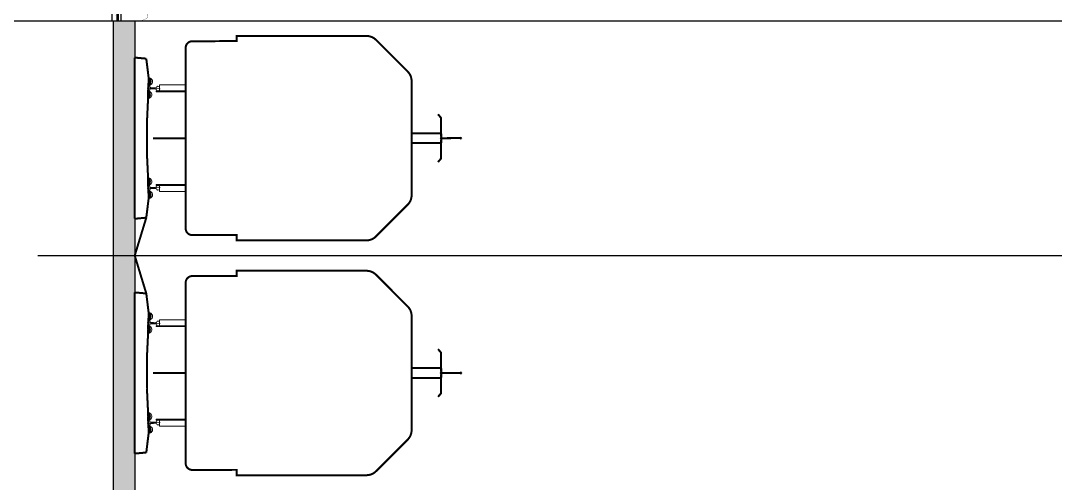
# Model space of a CAD drawing. Header units: inches. Extents: x 6322 to 85903, y -36042 to 7673.
# Drawn here: x 69997 to 70656, y -3011 to -2716 of the extents above; entities that cross this region are included whole.
import ezdxf

# ---------------------------------------------------------------- set-up
doc = ezdxf.new("R2010")
doc.units = ezdxf.units.IN
doc.header["$LTSCALE"] = 10
doc.linetypes.add('Amconstr', pattern=[9999, 9999, 0])
doc.linetypes.add('CENTER2', pattern=[28.575, 19.05, -3.175, 3.175, -3.175])
for name, color, linetype in [('1_CEN-LIN', 1, 'CENTER2'), ('1_HATCH', 8, 'Continuous'), ('1_L.RT-B.R.T', 6, 'Continuous'), ('1_LINE', 4, 'Continuous'), ('CKS_PROPERTY LINE', 5, 'Continuous'), ('MS GATE', 1, 'Continuous')]:
    doc.layers.add(name, color=color, linetype=linetype)

# ---------------------------------------------------------------- blocks, each defined once
blk = doc.blocks.new('A$C4C8636D1')
at = {"layer": '1_HATCH'}
h = blk.add_hatch(dxfattribs=at)
h.set_pattern_fill('AR-CONC', color=256, scale=3, style=0)
h.set_pattern_definition([(50, (-5368.925, -22376.413), (21.517805, -1.882564), [2.25, -24.75]), (355, (-5368.925, -22376.413), (-4.16254, 22.565764), [1.8, -19.8]), (100.4514, (-5367.132, -22376.57), (17.355281, 20.683186), [1.912206, -21.034263]), (46.1842, (-5368.925, -22370.413), (32.01723, -4.96557), [3.375, -37.125]), (96.6356, (-5366.257, -22370.827), (28.03988, 29.223536), [2.86831, -31.55139]), (351.1842, (-5368.925, -22370.413), (28.03986, 29.22356), [2.7, -29.7]), (21, (-5365.925, -22371.913), (17.907212, -12.078567), [2.25, -24.75]), (326, (-5365.925, -22371.913), (7.29946, 21.754501), [1.8, -19.8]), (71.4514, (-5364.433, -22372.92), (25.206679, 9.675915), [1.912206, -21.034263]), (37.5, (-5368.925, -22376.4134), (0.3647957, 9.9868156), [0, -19.56, 0, -20.1, 0, -19.875]), (7.5, (-5368.925, -22376.413), (7.892086, 11.8323514), [0, -11.46, 0, -19.11, 0, -7.575]), (327.5, (-5375.615, -22376.4134), (16.014673, -0.6766462), [0, -7.5, 0, -23.4, 0, -31.05]), (317.5, (-5378.615, -22376.413), (17.495585, 3.0031495), [0, -9.75, 0, -15.54, 0, -22.05])])
h.paths.add_polyline_path([(10, 0), (0, 0), (0, -20), (20, -20), (20, -10)])
h = blk.add_hatch(dxfattribs=at)
h.set_pattern_fill('ANSI31', color=256, scale=10, style=0)
h.set_pattern_definition([(45, (-5338.7411, -22374.4134), (-0.883883476, 0.883883476), [])])
h.paths.add_polyline_path([(0, -20), (0, -18), (-15, -18), (-15, -20)])
h = blk.add_hatch(dxfattribs=at)
h.set_pattern_fill('AR-CONC', color=256, scale=3, style=0)
h.set_pattern_definition([(50, (-5338.741, -22376.413), (21.517805, -1.882564), [2.25, -24.75]), (355, (-5338.74, -22376.413), (-4.16254, 22.565764), [1.8, -19.8]), (100.4514, (-5336.948, -22376.57), (17.355281, 20.683186), [1.912206, -21.034263]), (46.1842, (-5338.74, -22370.413), (32.01723, -4.96557), [3.375, -37.125]), (96.6356, (-5336.073, -22370.827), (28.03988, 29.223536), [2.86831, -31.55139]), (351.1842, (-5338.74, -22370.413), (28.03986, 29.22356), [2.7, -29.7]), (21, (-5335.741, -22371.913), (17.907212, -12.078567), [2.25, -24.75]), (326, (-5335.74, -22371.913), (7.29946, 21.754501), [1.8, -19.8]), (71.4514, (-5334.249, -22372.92), (25.206679, 9.675915), [1.912206, -21.034263]), (37.5, (-5338.741, -22376.4134), (0.3647957, 9.9868156), [0, -19.56, 0, -20.1, 0, -19.875]), (7.5, (-5338.741, -22376.413), (7.892086, 11.8323514), [0, -11.46, 0, -19.11, 0, -7.575]), (327.5, (-5345.431, -22376.4134), (16.014673, -0.6766462), [0, -7.5, 0, -23.4, 0, -31.05]), (317.5, (-5348.431, -22376.413), (17.495585, 3.0031495), [0, -9.75, 0, -15.54, 0, -22.05])])
h.paths.add_polyline_path([(20, -27.5), (20, -20), (0, -20), (0, -22), (-15, -22), (-15, -27.5)])
at = {"layer": '1_LINE'}
for p, q in [((0, 0), (10, 0)), ((20, -10), (10, 0)), ((20, -10), (20, -27.5)), ((-15, -27.5), (-15, -20)), ((-15, -27.5), (20, -27.5))]:
    blk.add_line(p, q, dxfattribs=at)
for points in [[(0, 0), (0, -20)], [(-15, -18), (0, -18)], [(-15, -18), (-15, -20)], [(-15, -20), (0, -20)]]:
    blk.add_lwpolyline(points, dxfattribs=at)
blk = doc.blocks.new('A$C065A3FC7')
at = {"layer": '1_HATCH'}
h = blk.add_hatch(dxfattribs=at)
h.set_pattern_fill('AR-CONC', color=256, scale=0.01, angle=32.62371, style=0)
h.set_pattern_definition([(82.6237105, (2357.3699, 23137.042), (1.62034348, 0.84794918), [0.1905, -2.0955]), (27.6237105, (2357.3699, 23137.042), (-1.3268488, 1.41913425), [0.1524, -1.6764]), (133.0747105, (2357.505, 23137.1126), (0.29350492, 2.26707966), [0.1619, -1.7809]), (78.80791, (2357.096, 23137.4698), (2.50976562, 1.10734678), [0.28575, -3.14325]), (129.25931, (2357.3052, 23137.562), (0.6655691, 3.3637829), [0.24285, -2.67135]), (23.80771, (2357.096, 23137.4698), (0.66557458, 3.3637812), [0.2286, -2.5146]), (53.6237105, (2357.3784, 23137.4998), (1.82827826, -0.04392505), [0.1905, -2.0955]), (358.6237105, (2357.3784, 23137.4998), (-0.47247817, 1.88447185), [0.1524, -1.6764]), (104.0751105, (2357.5308, 23137.4961), (1.35579437, 1.840548), [0.1619, -1.7809]), (70.1237105, (2357.3699, 23137.042), (-0.429839467, 0.728798627), [0, -1.65608, 0, -1.7018, 0, -1.68275]), (40.1237105, (2357.3699, 23137.042), (0.02268194, 1.203987964), [0, -0.97028, 0, -1.61798, 0, -0.64135]), (0.1237105, (2356.89284, 23136.7366), (1.17286858, 0.682745995), [0, -0.635, 0, -1.9812, 0, -2.6289]), (350.1237105, (2356.6789, 23136.5997), (1.11050833, 1.01274248), [0, -0.8255, 0, -1.31572, 0, -1.8669])])
h.paths.add_polyline_path([(414.504, 388.721), (379.504, 388.718), (379.504, 385.493), (414.504, 385.501)])
h.paths.add_polyline_path([(444.933, 385.501), (449.504, 385.498), (449.504, 388.718), (414.504, 388.721), (414.504, 385.501)])
at = {"layer": '1_CEN-LIN', "ltscale": 5, "flags": 128}
blk.add_lwpolyline([(414.504, 374.245), (414.504, 613.106)], dxfattribs=at)
at = {"layer": '1_L.RT-B.R.T', "color": 7, "lineweight": 0}
for p, q in [((389.268, 392.09), (389.288, 392.294)), ((389.572, 391.327), (389.632, 392.516)), ((389.951, 392.055), (389.951, 392.261)), ((404.058, 392.055), (404.058, 392.261)), ((404.437, 391.327), (404.377, 392.516)), ((404.741, 392.09), (404.721, 392.294)), ((424.267, 392.09), (424.287, 392.294)), ((424.571, 391.327), (424.631, 392.516)), ((424.95, 392.055), (424.95, 392.261)), ((439.057, 392.055), (439.057, 392.261)), ((439.436, 391.327), (439.376, 392.516)), ((439.74, 392.09), (439.72, 392.294)), ((388.065, 390.891), (388.062, 390.816)), ((388.096, 390.919), (388.195, 390.914)), ((388.124, 390.957), (388.472, 390.813)), ((388.199, 391.138), (388.547, 390.994)), ((388.362, 390.892), (388.656, 390.878)), ((388.388, 390.816), (388.392, 390.891)), ((388.392, 390.891), (388.391, 390.876)), ((388.501, 390.735), (388.518, 391.076)), ((388.622, 390.804), (388.626, 390.879)), ((388.626, 390.879), (388.625, 390.864)), ((388.666, 390.92), (388.661, 390.817)), ((388.661, 390.817), (388.737, 390.813)), ((388.736, 390.941), (388.674, 390.929)), ((388.739, 390.917), (388.735, 390.951)), ((389.099, 391.013), (388.736, 390.941)), ((388.737, 390.783), (388.738, 390.828)), ((388.737, 390.813), (388.829, 390.809)), ((388.737, 390.799), (389.544, 390.758)), ((388.738, 390.828), (388.739, 390.917)), ((388.831, 390.867), (388.828, 390.814)), ((389.298, 390.982), (388.855, 390.894)), ((389.099, 391.013), (389.113, 390.945)), ((389.363, 392.019), (389.303, 392.038)), ((389.544, 391.64), (389.544, 390.581)), ((390.349, 390.718), (389.544, 390.758)), ((389.811, 390.956), (390.243, 390.825)), ((389.85, 391.995), (389.912, 392.007)), ((390.011, 390.968), (389.991, 390.902)), ((390.011, 390.968), (390.364, 390.86)), ((390.261, 390.737), (390.35, 390.733)), ((390.264, 390.795), (390.262, 390.742)), ((390.33, 390.689), (390.525, 390.68)), ((390.347, 390.684), (390.35, 390.748)), ((390.35, 390.748), (390.355, 390.836)), ((390.35, 390.733), (390.428, 390.729)), ((390.355, 390.836), (390.366, 390.865)), ((390.364, 390.86), (390.426, 390.841)), ((390.433, 390.831), (390.428, 390.729)), ((390.439, 390.788), (390.734, 390.774)), ((390.465, 390.691), (390.47, 390.787)), ((390.47, 390.787), (390.469, 390.772)), ((390.919, 391.001), (390.558, 390.894)), ((390.578, 390.62), (390.594, 390.93)), ((390.975, 390.812), (390.614, 390.705)), ((390.699, 390.688), (390.703, 390.775)), ((390.703, 390.775), (390.702, 390.76)), ((390.866, 390.777), (391.069, 390.777)), ((391.1, 390.749), (391.103, 390.708)), ((402.909, 390.749), (402.906, 390.708)), ((403.143, 390.777), (402.94, 390.777)), ((403.034, 390.812), (403.395, 390.705)), ((403.09, 391.001), (403.451, 390.894)), ((403.57, 390.788), (403.275, 390.774)), ((403.306, 390.775), (403.307, 390.76)), ((403.31, 390.688), (403.306, 390.775)), ((403.431, 390.62), (403.415, 390.93)), ((403.679, 390.689), (403.484, 390.68)), ((403.539, 390.787), (403.54, 390.772)), ((403.544, 390.691), (403.539, 390.787)), ((403.576, 390.831), (403.581, 390.729)), ((403.659, 390.733), (403.581, 390.729)), ((403.645, 390.86), (403.583, 390.841)), ((403.654, 390.836), (403.643, 390.865)), ((403.999, 390.968), (403.645, 390.86)), ((403.659, 390.748), (403.654, 390.836)), ((403.662, 390.684), (403.659, 390.748)), ((403.748, 390.737), (403.659, 390.733)), ((403.66, 390.718), (404.465, 390.758)), ((403.745, 390.795), (403.747, 390.742)), ((404.198, 390.956), (403.766, 390.825)), ((403.999, 390.968), (404.019, 390.902)), ((404.159, 391.995), (404.097, 392.007)), ((404.465, 391.64), (404.465, 390.581)), ((405.272, 390.799), (404.465, 390.758)), ((404.646, 392.019), (404.706, 392.038)), ((404.711, 390.982), (405.154, 390.894)), ((404.91, 391.013), (404.896, 390.945)), ((404.91, 391.013), (405.273, 390.941)), ((405.178, 390.867), (405.181, 390.814)), ((405.272, 390.813), (405.181, 390.809)), ((405.27, 390.917), (405.274, 390.951)), ((405.271, 390.828), (405.27, 390.917)), ((405.272, 390.783), (405.271, 390.828)), ((405.348, 390.817), (405.272, 390.813)), ((405.273, 390.941), (405.335, 390.929)), ((405.343, 390.92), (405.348, 390.817)), ((405.647, 390.892), (405.353, 390.878)), ((405.387, 390.804), (405.383, 390.879)), ((405.383, 390.879), (405.384, 390.864)), ((405.81, 391.138), (405.462, 390.994)), ((405.508, 390.735), (405.491, 391.076)), ((405.885, 390.957), (405.537, 390.813)), ((405.621, 390.816), (405.617, 390.891)), ((405.617, 390.891), (405.618, 390.876)), ((405.913, 390.919), (405.814, 390.914)), ((405.944, 390.891), (405.947, 390.816)), ((423.064, 390.891), (423.061, 390.816)), ((423.095, 390.919), (423.194, 390.914)), ((423.123, 390.957), (423.471, 390.813)), ((423.198, 391.138), (423.546, 390.994)), ((423.361, 390.892), (423.655, 390.878)), ((423.387, 390.816), (423.391, 390.891)), ((423.391, 390.891), (423.39, 390.876)), ((423.5, 390.735), (423.517, 391.076)), ((423.621, 390.804), (423.625, 390.879)), ((423.625, 390.879), (423.624, 390.864)), ((423.665, 390.92), (423.66, 390.817)), ((423.66, 390.817), (423.736, 390.813)), ((423.735, 390.941), (423.673, 390.929)), ((423.738, 390.917), (423.734, 390.951)), ((424.098, 391.013), (423.735, 390.941)), ((423.736, 390.783), (423.737, 390.828)), ((423.736, 390.813), (423.827, 390.809)), ((423.736, 390.799), (424.543, 390.758)), ((423.737, 390.828), (423.738, 390.917)), ((423.83, 390.867), (423.827, 390.814)), ((424.297, 390.982), (423.853, 390.894)), ((424.098, 391.013), (424.112, 390.945)), ((424.362, 392.019), (424.302, 392.038)), ((424.543, 391.64), (424.543, 390.581)), ((425.348, 390.718), (424.543, 390.758)), ((424.81, 390.956), (425.242, 390.825)), ((424.849, 391.995), (424.911, 392.007)), ((425.009, 390.968), (424.989, 390.902)), ((425.009, 390.968), (425.363, 390.86)), ((425.26, 390.737), (425.349, 390.733)), ((425.263, 390.795), (425.261, 390.742)), ((425.329, 390.689), (425.524, 390.68)), ((425.346, 390.684), (425.349, 390.748)), ((425.349, 390.748), (425.354, 390.836)), ((425.349, 390.733), (425.427, 390.729)), ((425.354, 390.836), (425.365, 390.865)), ((425.363, 390.86), (425.425, 390.841)), ((425.432, 390.831), (425.427, 390.729)), ((425.438, 390.788), (425.733, 390.774)), ((425.464, 390.691), (425.468, 390.787)), ((425.468, 390.787), (425.468, 390.772)), ((425.918, 391.001), (425.557, 390.894)), ((425.577, 390.62), (425.593, 390.93)), ((425.974, 390.812), (425.613, 390.705)), ((425.698, 390.688), (425.702, 390.775)), ((425.702, 390.775), (425.701, 390.76)), ((425.865, 390.777), (426.068, 390.777)), ((426.099, 390.749), (426.102, 390.708)), ((437.908, 390.749), (437.905, 390.708)), ((438.142, 390.777), (437.939, 390.777)), ((438.033, 390.812), (438.394, 390.705)), ((438.089, 391.001), (438.45, 390.894)), ((438.569, 390.788), (438.274, 390.774)), ((438.309, 390.688), (438.305, 390.775)), ((438.305, 390.775), (438.306, 390.76)), ((438.43, 390.62), (438.414, 390.93)), ((438.678, 390.689), (438.483, 390.68)), ((438.543, 390.691), (438.538, 390.787)), ((438.538, 390.787), (438.539, 390.772)), ((438.575, 390.831), (438.58, 390.729)), ((438.658, 390.733), (438.58, 390.729)), ((438.644, 390.86), (438.582, 390.841)), ((438.653, 390.836), (438.642, 390.865)), ((438.997, 390.968), (438.644, 390.86)), ((438.658, 390.748), (438.653, 390.836)), ((438.661, 390.684), (438.658, 390.748)), ((438.747, 390.737), (438.658, 390.733)), ((438.659, 390.718), (439.464, 390.758)), ((438.744, 390.795), (438.746, 390.742)), ((439.197, 390.956), (438.765, 390.825)), ((438.997, 390.968), (439.017, 390.902)), ((439.158, 391.995), (439.096, 392.007)), ((439.464, 391.64), (439.464, 390.581)), ((440.271, 390.799), (439.464, 390.758)), ((439.645, 392.019), (439.705, 392.038)), ((439.71, 390.982), (440.153, 390.894)), ((439.909, 391.013), (439.895, 390.945)), ((439.909, 391.013), (440.271, 390.941)), ((440.177, 390.867), (440.18, 390.814)), ((440.271, 390.813), (440.179, 390.809)), ((440.269, 390.917), (440.273, 390.951)), ((440.27, 390.828), (440.269, 390.917)), ((440.271, 390.783), (440.27, 390.828)), ((440.271, 390.941), (440.334, 390.929)), ((440.347, 390.817), (440.271, 390.813)), ((440.342, 390.92), (440.347, 390.817)), ((440.646, 390.892), (440.352, 390.878)), ((440.382, 390.879), (440.383, 390.864)), ((440.386, 390.804), (440.382, 390.879)), ((440.809, 391.138), (440.461, 390.994)), ((440.507, 390.735), (440.49, 391.076)), ((440.884, 390.957), (440.536, 390.813)), ((440.616, 390.891), (440.617, 390.876)), ((440.62, 390.816), (440.616, 390.891)), ((440.912, 390.919), (440.813, 390.914)), ((440.943, 390.891), (440.946, 390.816))]:
    blk.add_line(p, q, dxfattribs=at)
at = {"layer": '1_L.RT-B.R.T', "lineweight": 0, "ltscale": 2, "const_width": 0.3, "flags": 128}
for points in [[(397, 437.381), (397.009, 434.432)], [(432.008, 437.381), (431.999, 434.432)], [(397.009, 434.432), (393.991, 434.422), (393.441, 433.96)], [(396.262, 434.441), (396.262, 430.037)], [(397.009, 434.432), (400.027, 434.422), (400.568, 433.96)], [(397.747, 434.432), (397.747, 430.028)], [(431.999, 434.432), (428.981, 434.422), (428.44, 433.96)], [(431.261, 434.432), (431.261, 430.028)], [(431.999, 434.432), (435.016, 434.422), (435.567, 433.96)], [(432.746, 434.441), (432.746, 430.037)], [(397.009, 396.313), (397.009, 391.427)], [(431.999, 396.313), (431.999, 391.427)], [(385.152, 390.434), (384.995, 388.714)], [(388.033, 390.788), (385.152, 390.434)], [(388.033, 390.788), (388.363, 390.788)], [(388.363, 390.788), (388.462, 390.783)], [(388.462, 390.783), (388.546, 390.779)], [(388.546, 390.779), (388.751, 390.768)], [(388.751, 390.768), (390.525, 390.68)], [(391.55, 390.68), (390.525, 390.68)], [(394.744, 390.529), (391.55, 390.68)], [(397.005, 390.529), (394.744, 390.529)], [(397.005, 390.529), (399.265, 390.529)], [(399.265, 390.529), (402.459, 390.68)], [(402.459, 390.68), (403.484, 390.68)], [(405.259, 390.768), (403.484, 390.68)], [(405.463, 390.779), (405.259, 390.768)], [(405.547, 390.783), (405.463, 390.779)], [(405.646, 390.788), (405.547, 390.783)], [(405.976, 390.788), (405.646, 390.788)], [(405.976, 390.788), (408.857, 390.434)], [(408.857, 390.434), (414.504, 388.712)], [(408.857, 390.434), (409.014, 388.714)], [(420.151, 390.434), (414.504, 388.712)], [(420.151, 390.434), (419.994, 388.714)], [(423.032, 390.788), (420.151, 390.434)], [(423.032, 390.788), (423.362, 390.788)], [(423.362, 390.788), (423.46, 390.783)], [(423.46, 390.783), (423.545, 390.779)], [(423.545, 390.779), (423.749, 390.768)], [(423.749, 390.768), (425.524, 390.68)], [(426.549, 390.68), (425.524, 390.68)], [(429.742, 390.529), (426.549, 390.68)], [(432.003, 390.529), (429.742, 390.529)], [(432.003, 390.529), (434.264, 390.529)], [(434.264, 390.529), (437.458, 390.68)], [(437.458, 390.68), (438.483, 390.68)], [(440.257, 390.768), (438.483, 390.68)], [(440.462, 390.779), (440.257, 390.768)], [(440.546, 390.783), (440.462, 390.779)], [(440.645, 390.788), (440.546, 390.783)], [(440.975, 390.788), (440.645, 390.788)], [(440.975, 390.788), (443.856, 390.434)], [(443.856, 390.434), (444.013, 388.714)], [(397.005, 388.714), (384.995, 388.714)], [(397.005, 388.714), (409.014, 388.714)], [(432.003, 388.714), (419.994, 388.714)], [(432.003, 388.714), (444.013, 388.714)]]:
    blk.add_lwpolyline(points, dxfattribs=at)
for points in [[(397, 430.008), (405.522, 430.018, -0.1992118), (406.918, 429.438), (411.661, 424.695, -0.1989124), (412.237, 423.305), (412.237, 403.941), (411.45, 403.941), (411.45, 397.296, -0.4142136), (410.467, 396.313), (397.009, 396.313), (383.542, 396.313, -0.4142136), (382.559, 397.296), (382.559, 403.941), (381.762, 403.941), (381.772, 423.304, -0.1985356), (382.347, 424.694), (387.081, 429.438, -0.1994819), (388.477, 430.018), (397, 430.008)], [(432.008, 430.008), (423.486, 430.018, 0.1992118), (422.09, 429.438), (417.347, 424.695, 0.1989124), (416.771, 423.305), (416.771, 403.941), (417.558, 403.941), (417.558, 397.296, 0.4142136), (418.541, 396.313), (431.999, 396.313), (445.466, 396.313, 0.4142136), (446.449, 397.296), (446.449, 403.941), (447.246, 403.941), (447.236, 423.304, 0.1985356), (446.661, 424.694), (441.927, 429.438, 0.1994819), (440.531, 430.018), (432.008, 430.008)]]:
    blk.add_lwpolyline(points, format="xyb", dxfattribs=at)
at = {"layer": '1_L.RT-B.R.T', "color": 7, "lineweight": 0, "flags": 128}
for points in [[(389.951, 392.393), (389.066, 392.393), (389.057, 396.237), (389.951, 396.237)], [(389.951, 396.237), (390.099, 396.227), (390.099, 391.921), (389.951, 391.921)], [(404.058, 396.237), (403.91, 396.227), (403.91, 391.921), (404.058, 391.921)], [(404.058, 392.393), (404.943, 392.393), (404.952, 396.237), (404.058, 396.237)], [(424.95, 392.393), (424.065, 392.393), (424.056, 396.237), (424.95, 396.237)], [(424.95, 396.237), (425.098, 396.227), (425.098, 391.921), (424.95, 391.921)], [(439.057, 396.237), (438.909, 396.227), (438.909, 391.921), (439.057, 391.921)], [(439.057, 392.393), (439.942, 392.393), (439.951, 396.237), (439.057, 396.237)]]:
    blk.add_lwpolyline(points, close=True, dxfattribs=at)
for points in [[(388.843, 391.021, 0.0525096), (388.843, 391.012, 0.1537788)], [(388.843, 391.012, 0.1537788), (388.852, 390.99, 0.0739381), (388.87, 390.975, 0.0019215)], [(389.051, 391.003, 0.0207023), (389.055, 391.009, 0.1537788), (389.06, 391.032, 0.1537788), (389.051, 391.054, 0.0305194), (389.044, 391.061, 0.0736644)], [(390.063, 391.003, 0.1260649), (390.061, 390.972, 0.0684354), (390.069, 390.95, 0.0861319)], [(390.095, 391.042, 0.0572151), (390.079, 391.03, 0.1260649), (390.063, 391.003, 0.1260649)], [(390.234, 390.9, 0.0684354), (390.254, 390.914, 0.1260649), (390.27, 390.94, 0.0378538), (390.272, 390.949, 0.0572151)], [(403.775, 390.9, -0.0684354), (403.755, 390.914, -0.1260649), (403.739, 390.94, -0.0378538), (403.737, 390.949, -0.0572151)], [(403.914, 391.042, -0.0572151), (403.93, 391.03, -0.1260649), (403.946, 391.003, -0.1260649)], [(403.946, 391.003, -0.1260649), (403.948, 390.972, -0.0684354), (403.94, 390.95, -0.0861319)], [(404.958, 391.003, -0.0207023), (404.954, 391.009, -0.1537788), (404.949, 391.032, -0.1537788), (404.958, 391.054, -0.0305194), (404.965, 391.061, -0.0736644)], [(405.166, 391.012, -0.1537788), (405.157, 390.99, -0.0739381), (405.139, 390.975, -0.0019215)], [(405.166, 391.021, -0.0525096), (405.166, 391.012, -0.1537788)], [(423.842, 391.021, 0.0525096), (423.842, 391.012, 0.1537788)], [(423.842, 391.012, 0.1537788), (423.851, 390.99, 0.0739381), (423.869, 390.975, 0.0019215)], [(424.05, 391.003, 0.0207023), (424.054, 391.009, 0.1537788), (424.059, 391.032, 0.1537788), (424.05, 391.054, 0.0305194), (424.043, 391.061, 0.0736644)], [(425.062, 391.003, 0.1260649), (425.06, 390.972, 0.0684354), (425.068, 390.95, 0.0861319)], [(425.094, 391.042, 0.0572151), (425.078, 391.03, 0.1260649), (425.062, 391.003, 0.1260649)], [(425.233, 390.9, 0.0684354), (425.253, 390.914, 0.1260649), (425.269, 390.94, 0.0378538), (425.271, 390.949, 0.0572151)], [(438.773, 390.9, -0.0684354), (438.754, 390.914, -0.1260649), (438.738, 390.94, -0.0378538), (438.736, 390.949, -0.0572151)], [(438.913, 391.042, -0.0572151), (438.929, 391.03, -0.1260649), (438.945, 391.003, -0.1260649)], [(438.945, 391.003, -0.1260649), (438.947, 390.972, -0.0684354), (438.939, 390.95, -0.0861319)], [(439.957, 391.003, -0.0207023), (439.953, 391.009, -0.1537788), (439.948, 391.032, -0.1537788), (439.957, 391.054, -0.0305194), (439.964, 391.061, -0.0736644)], [(440.165, 391.012, -0.1537788), (440.156, 390.99, -0.0739381), (440.138, 390.975, -0.0019215)], [(440.165, 391.021, -0.0525096), (440.165, 391.012, -0.1537788)]]:
    blk.add_lwpolyline(points, format="xyb", dxfattribs=at)
at = {"layer": '1_L.RT-B.R.T'}
for points in [[(402.459, 390.68), (402.877, 390.68)], [(426.549, 390.68), (426.131, 390.68)]]:
    blk.add_lwpolyline(points, dxfattribs=at)
at = {"layer": '1_L.RT-B.R.T', "lineweight": 0, "ltscale": 2}
for centre in [(397.003, 437.376), (432.005, 437.376)]:
    blk.add_circle(centre, 0.147, dxfattribs=at)
at = {"layer": '1_L.RT-B.R.T', "lineweight": 0}
for centre in [(397.003, 434.427), (432.005, 434.427)]:
    blk.add_circle(centre, 0.147, dxfattribs=at)
at = {"layer": '1_L.RT-B.R.T', "color": 7, "lineweight": 0}
for centre, radius in [((388.16, 391.013), 0.0983), ((388.162, 391.047), 0.0983), ((388.509, 390.904), 0.0983), ((390.586, 390.8), 0.0983), ((390.586, 390.766), 0.000323), ((390.947, 390.907), 0.0983), ((403.062, 390.907), 0.0983), ((403.423, 390.8), 0.0983), ((403.423, 390.766), 0.000323), ((405.5, 390.904), 0.0983), ((405.847, 391.047), 0.0983), ((405.849, 391.013), 0.0983), ((423.159, 391.013), 0.0983), ((423.161, 391.047), 0.0983), ((423.508, 390.904), 0.0983), ((425.585, 390.8), 0.0983), ((425.585, 390.766), 0.000323), ((425.946, 390.907), 0.0983), ((438.061, 390.907), 0.0983), ((438.422, 390.8), 0.0983), ((438.422, 390.766), 0.000323), ((440.499, 390.904), 0.0983), ((440.846, 391.047), 0.0983), ((440.848, 391.013), 0.0983)]:
    blk.add_circle(centre, radius, dxfattribs=at)
for centre, radius, start, end in [((389.317, 392.085), 0.0492, 174.278, 253.09799), ((389.435, 392.28), 0.147, 95.46226, 174.278), ((389.515, 391.448), 0.983, 88.99013, 95.46226), ((389.48, 389.482), 2.949, 87.138, 88.99013), ((389.48, 389.482), 2.949, 85.28587, 87.138), ((389.642, 391.441), 0.983, 78.81374, 85.28587), ((389.804, 392.261), 0.147, 359.99798, 78.81374), ((404.205, 392.261), 0.147, 101.18626, 180.00202), ((404.367, 391.441), 0.983, 94.71413, 101.18626), ((404.529, 389.482), 2.949, 92.862, 94.71413), ((404.529, 389.482), 2.949, 91.00987, 92.862), ((404.494, 391.448), 0.983, 84.53774, 91.00987), ((404.574, 392.28), 0.147, 5.722, 84.53774), ((404.692, 392.085), 0.0492, 286.90201, 5.722), ((424.316, 392.085), 0.0492, 174.278, 253.09799), ((424.434, 392.28), 0.147, 95.46226, 174.278), ((424.514, 391.448), 0.983, 88.99013, 95.46226), ((424.479, 389.482), 2.949, 87.138, 88.99013), ((424.479, 389.482), 2.949, 85.28587, 87.138), ((424.641, 391.441), 0.983, 78.81374, 85.28587), ((424.803, 392.261), 0.147, 359.99798, 78.81374), ((439.204, 392.261), 0.147, 101.18626, 180.00202), ((439.366, 391.441), 0.983, 94.71413, 101.18626), ((439.528, 389.482), 2.949, 92.862, 94.71413), ((439.528, 389.482), 2.949, 91.00987, 92.862), ((439.493, 391.448), 0.983, 84.53774, 91.00987), ((439.573, 392.28), 0.147, 5.722, 84.53774), ((439.691, 392.085), 0.0492, 286.90201, 5.722), ((388.033, 390.817), 0.0295, 270, 357.99999), ((388.094, 390.89), 0.0295, 87.1376, 177.99999), ((388.56, 390.825), 0.541, 28.65498, 154.83333), ((388.56, 390.825), 0.541, 28.65498, 154.83333), ((388.2, 391.013), 0.0983, 267.1376, 337.54717), ((388.56, 390.825), 0.344, 28.65498, 154.83333), ((388.509, 390.885), 0.236, 16.18945, 157.54717), ((388.418, 390.815), 0.0295, 177.13762, 267.1376), ((388.509, 390.885), 0.117, 357.13762, 177.13762), ((388.592, 390.806), 0.0295, 267.1376, 357.13762), ((388.676, 390.919), 0.00983, 101.17401, 177.138), ((388.752, 390.783), 0.0147, 179.00001, 267.1376), ((388.848, 390.813), 0.0197, 177.138, 267.138), ((388.86, 390.865), 0.0295, 101.17401, 177.138), ((388.949, 391.037), 0.0983, 338.6162, 223.73177), ((389.26, 391.175), 0.197, 281.17401, 349.10384), ((389.306, 391.831), 0.197, 2.83492, 73.09799), ((386.557, 391.695), 2.949, 349.10384, 2.83492), ((392.61, 391.392), 2.949, 171.44112, 185.17217), ((389.868, 391.144), 0.197, 185.17217, 253.10198), ((389.888, 391.802), 0.197, 101.178, 171.44112), ((389.902, 392.055), 0.0492, 281.178, 359.99798), ((390.168, 390.976), 0.0983, 310.11308, 196.09093), ((390.529, 390.721), 0.541, 19.96302, 144.86952), ((390.242, 390.743), 0.0197, 267.138, 357.138), ((390.235, 390.797), 0.0295, 357.138, 73.10198), ((390.529, 390.721), 0.344, 19.96302, 144.86952), ((390.333, 390.704), 0.0147, 267.1376, 357.13762), ((390.586, 390.781), 0.236, 16.38402, 159.23183), ((390.424, 390.832), 0.00983, 357.138, 73.10198), ((390.495, 390.709), 0.0295, 177.13762, 270), ((390.586, 390.781), 0.117, 357.13762, 177.13762), ((390.67, 390.709), 0.0295, 270, 357.13762), ((390.907, 390.875), 0.0983, 196.38402, 270), ((390.945, 390.872), 0.0983, 284.19172, 255.80828), ((391.071, 390.748), 0.0295, 2.00001, 92.8624), ((391.132, 390.709), 0.0295, 182.00001, 270), ((402.877, 390.709), 0.0295, 270, 357.99999), ((402.939, 390.748), 0.0295, 87.1376, 177.99999), ((403.064, 390.872), 0.0983, 284.19172, 255.80828), ((403.48, 390.721), 0.541, 35.13048, 160.03698), ((403.102, 390.875), 0.0983, 270, 343.61598), ((403.48, 390.721), 0.344, 35.13048, 160.03698), ((403.423, 390.781), 0.236, 20.76817, 163.61598), ((403.423, 390.781), 0.117, 2.86238, 182.86238), ((403.339, 390.709), 0.0295, 182.86238, 270), ((403.514, 390.709), 0.0295, 270, 2.86238), ((403.585, 390.832), 0.00983, 106.89802, 182.862), ((403.676, 390.704), 0.0147, 182.86238, 272.8624), ((403.841, 390.976), 0.0983, 343.90907, 229.88692), ((403.774, 390.797), 0.0295, 106.89802, 182.862), ((403.767, 390.743), 0.0197, 182.862, 272.862), ((404.107, 392.055), 0.0492, 180.00202, 258.822), ((404.121, 391.802), 0.197, 8.55888, 78.822), ((404.141, 391.144), 0.197, 286.89802, 354.82783), ((401.399, 391.392), 2.949, 354.82783, 8.55888), ((407.452, 391.695), 2.949, 177.16508, 190.89616), ((404.703, 391.831), 0.197, 106.90201, 177.16508), ((404.749, 391.175), 0.197, 190.89616, 258.82599), ((405.06, 391.037), 0.0983, 316.26823, 201.3838), ((405.449, 390.825), 0.541, 25.16667, 151.34502), ((405.449, 390.825), 0.541, 25.16667, 151.34502), ((405.449, 390.825), 0.344, 25.16667, 151.34502), ((405.149, 390.865), 0.0295, 2.862, 78.82599), ((405.161, 390.813), 0.0197, 272.862, 2.862), ((405.257, 390.783), 0.0147, 272.8624, 0.99999), ((405.5, 390.885), 0.236, 22.45283, 163.81055), ((405.333, 390.919), 0.00983, 2.862, 78.82599), ((405.5, 390.885), 0.117, 2.86238, 182.86238), ((405.417, 390.806), 0.0295, 182.86238, 272.8624), ((405.591, 390.815), 0.0295, 272.8624, 2.86238), ((405.809, 391.013), 0.0983, 202.45283, 272.8624), ((405.915, 390.89), 0.0295, 2.00001, 92.8624), ((405.976, 390.817), 0.0295, 182.00001, 270), ((423.032, 390.817), 0.0295, 270, 357.99999), ((423.093, 390.89), 0.0295, 87.1376, 177.99999), ((423.559, 390.825), 0.541, 28.65498, 154.83333), ((423.559, 390.825), 0.541, 28.65498, 154.83333), ((423.199, 391.013), 0.0983, 267.1376, 337.54717), ((423.559, 390.825), 0.344, 28.65498, 154.83333), ((423.508, 390.885), 0.236, 16.18945, 157.54717), ((423.417, 390.815), 0.0295, 177.13762, 267.1376), ((423.508, 390.885), 0.117, 357.13762, 177.13762), ((423.591, 390.806), 0.0295, 267.1376, 357.13762), ((423.675, 390.919), 0.00983, 101.17401, 177.138), ((423.751, 390.783), 0.0147, 179.00001, 267.1376), ((423.847, 390.813), 0.0197, 177.138, 267.138), ((423.859, 390.865), 0.0295, 101.17401, 177.138), ((423.948, 391.037), 0.0983, 338.6162, 223.73177), ((424.259, 391.175), 0.197, 281.17401, 349.10384), ((424.305, 391.831), 0.197, 2.83492, 73.09799), ((421.556, 391.695), 2.949, 349.10384, 2.83492), ((427.609, 391.392), 2.949, 171.44112, 185.17217), ((424.867, 391.144), 0.197, 185.17217, 253.10198), ((424.887, 391.802), 0.197, 101.178, 171.44112), ((424.901, 392.055), 0.0492, 281.178, 359.99798), ((425.166, 390.976), 0.0983, 310.11308, 196.09093), ((425.528, 390.721), 0.541, 19.96302, 144.86952), ((425.241, 390.743), 0.0197, 267.138, 357.138), ((425.234, 390.797), 0.0295, 357.138, 73.10198), ((425.528, 390.721), 0.344, 19.96302, 144.86952), ((425.332, 390.704), 0.0147, 267.1376, 357.13762), ((425.585, 390.781), 0.236, 16.38402, 159.23183), ((425.423, 390.832), 0.00983, 357.138, 73.10198), ((425.494, 390.709), 0.0295, 177.13762, 270), ((425.585, 390.781), 0.117, 357.13762, 177.13762), ((425.669, 390.709), 0.0295, 270, 357.13762), ((425.906, 390.875), 0.0983, 196.38402, 270), ((425.944, 390.872), 0.0983, 284.19172, 255.80828), ((426.069, 390.748), 0.0295, 2.00001, 92.8624), ((426.131, 390.709), 0.0295, 182.00001, 270), ((437.876, 390.709), 0.0295, 270, 357.99999), ((437.937, 390.748), 0.0295, 87.1376, 177.99999), ((438.063, 390.872), 0.0983, 284.19172, 255.80828), ((438.479, 390.721), 0.541, 35.13048, 160.03698), ((438.101, 390.875), 0.0983, 270, 343.61598), ((438.479, 390.721), 0.344, 35.13048, 160.03698), ((438.422, 390.781), 0.236, 20.76817, 163.61598), ((438.422, 390.781), 0.117, 2.86238, 182.86238), ((438.338, 390.709), 0.0295, 182.86238, 270), ((438.513, 390.709), 0.0295, 270, 2.86238), ((438.584, 390.832), 0.00983, 106.89802, 182.862), ((438.674, 390.704), 0.0147, 182.86238, 272.8624), ((438.84, 390.976), 0.0983, 343.90907, 229.88692), ((438.773, 390.797), 0.0295, 106.89802, 182.862), ((438.766, 390.743), 0.0197, 182.862, 272.862), ((439.106, 392.055), 0.0492, 180.00202, 258.822), ((439.12, 391.802), 0.197, 8.55888, 78.822), ((439.14, 391.144), 0.197, 286.89802, 354.82783), ((436.398, 391.392), 2.949, 354.82783, 8.55888), ((442.451, 391.695), 2.949, 177.16508, 190.89616), ((439.702, 391.831), 0.197, 106.90201, 177.16508), ((439.748, 391.175), 0.197, 190.89616, 258.82599), ((440.059, 391.037), 0.0983, 316.26823, 201.3838), ((440.448, 390.825), 0.541, 25.16667, 151.34502), ((440.448, 390.825), 0.541, 25.16667, 151.34502), ((440.448, 390.825), 0.344, 25.16667, 151.34502), ((440.148, 390.865), 0.0295, 2.862, 78.82599), ((440.16, 390.813), 0.0197, 272.862, 2.862), ((440.256, 390.783), 0.0147, 272.8624, 0.99999), ((440.499, 390.885), 0.236, 22.45283, 163.81055), ((440.332, 390.919), 0.00983, 2.862, 78.82599), ((440.499, 390.885), 0.117, 2.86238, 182.86238), ((440.415, 390.806), 0.0295, 182.86238, 272.8624), ((440.59, 390.815), 0.0295, 272.8624, 2.86238), ((440.808, 391.013), 0.0983, 202.45283, 272.8624), ((440.914, 390.89), 0.0295, 2.00001, 92.8624), ((440.975, 390.817), 0.0295, 182.00001, 270)]:
    blk.add_arc(centre, radius, start, end, dxfattribs=at)
at = {"layer": '1_LINE'}
blk.add_line((379.504, 388.718), (449.504, 388.718), dxfattribs=at)
at = {"layer": '1_LINE', "const_width": 0.0292, "flags": 128}
blk.add_lwpolyline([(378.046, 390.667), (378.817, 390.667), (378.956, 390.637), (379.076, 390.568), (379.205, 390.428), (379.315, 390.17), (379.474, 389.702), (379.504, 389.453), (379.504, 388.468), (379.504, 388.468), (379.504, 386.292), (379.504, 386.292), (378.046, 386.292), (378.046, 390.667)], dxfattribs=at)
at = {"layer": '1_LINE'}
for points in [[(379.504, 386.689), (378.046, 386.689)], [(379.504, 385.493), (449.504, 385.498)]]:
    blk.add_lwpolyline(points, dxfattribs=at)
at = {"layer": '1_LINE', "xscale": -0.0972277125026677, "yscale": 0.0972277124954958, "zscale": 0.0972277124995243}
blk.add_blockref('A$C4C8636D1', (378.046, 388.042), dxfattribs=at)
blk = doc.blocks.new('admin enlclave road')
at = {"layer": 'CKS_PROPERTY LINE', "color": 0, "lineweight": -3}
blk.add_lwpolyline([(44504.565, -5433.908, -0.127716), (44593.808, -5397.157), (44859.731, -5360.608)], format="xyb", dxfattribs=at)
at = {"layer": 'CKS_PROPERTY LINE', "color": 0, "lineweight": -3, "xscale": 0.10000000000013, "yscale": 0.10000000000013, "zscale": 0.10000000000013, "rotation": 277.8258493161042}
blk.add_blockref('A$C065A3FC7', (44802.214, -5330.206), dxfattribs=at)

msp = doc.modelspace()

# ---------------------------------------------------------------- block references
at = {"layer": 'MS GATE', "linetype": 'Amconstr', "lineweight": 25, "xscale": 42.66674600251998, "yscale": 42.66674600251998, "zscale": 42.66674600251998, "rotation": 352.174150691152}
msp.add_blockref('admin enlclave road', (-1794383.54152, 484490.75316), dxfattribs=at)

# ---------------------------------------------------------------- next in the draw order: linework, layer by layer
at = {"linetype": 'Amconstr', "lineweight": 25}
msp.add_circle((60708.4733, -17819.81171), 18222, dxfattribs=at)

doc.saveas('drawing.dxf')
